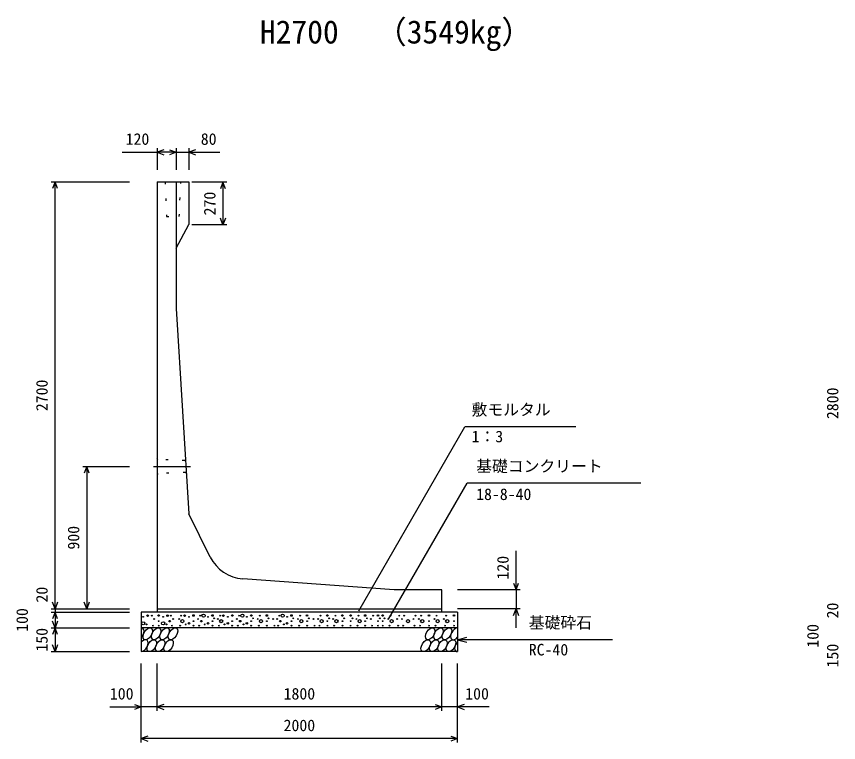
# Model space of a CAD drawing. Units: millimetres, scale not verified. Extents: x -50400 to 50400, y -17820 to 17820.
# Drawn here: x 20973 to 26171, y -9879 to -5289 of the extents above; entities that cross this region are included whole.
import ezdxf
from ezdxf.enums import TextEntityAlignment as Align

# ---------------------------------------------------------------- set-up
doc = ezdxf.new("R2010")
doc.units = ezdxf.units.MM
doc.header["$LTSCALE"] = 60
doc.linetypes.add('DOTTED', pattern=[1.75, 0.25, -1.5])
doc.linetypes.add('LONG_DASHED_DOTTED', pattern=[15.25, 12, -1.5, 0.25, -1.5])
for name, color, linetype, lineweight in [('0-0_CENTER', 7, 'LONG_DASHED_DOTTED', 25), ('0-1_DIM', 7, 'Continuous', 25), ('0-3_HATCH', 6, 'Continuous', 25), ('0-6_OUTLINE', 1, 'Continuous', 25), ('0-7_OUTLINE2', 4, 'DOTTED', 25), ('0-8_TXT', 7, 'Continuous', 25)]:
    doc.layers.add(name, color=color, linetype=linetype, lineweight=lineweight)
doc.styles.add('ＭＳ ゴシック', font='')
doc.styles.get('ＭＳ ゴシック').set_extended_font_data('MS Gothic')

msp = doc.modelspace()

# ---------------------------------------------------------------- linework, layer by layer
at = {"layer": '0-0_CENTER'}
msp.add_line((21838.39, -8133.94), (22074.03, -8133.94), dxfattribs=at)
at = {"layer": '0-1_DIM'}
for p, q in [((21862, -6122.05), (21862, -6258.94)), ((21982, -6122.05), (21982, -6258.94)), ((22062, -6122.05), (22062, -6258.94)), ((21642.14, -6147.05), (21862, -6147.05)), ((21982, -6147.05), (21862, -6147.05)), ((21982, -6147.05), (22062, -6147.05)), ((22062, -6147.05), (22257.96, -6147.05)), ((21192, -6333.94), (21687, -6333.94)), ((21217, -9033.94), (21217, -6333.94)), ((22303.41, -6336.22), (22081.5, -6336.22)), ((22278.41, -6336.22), (22278.41, -6606.22)), ((22303.41, -6606.22), (22081.5, -6606.22)), ((23136.65, -9045.27), (23807.92, -7882.59)), ((24510.33, -7882.59), (23807.92, -7882.59)), ((21392, -8133.94), (21687, -8133.94)), ((21417, -8133.94), (21417, -9033.94)), ((23326.13, -9099.66), (23822.4, -8240.1)), ((24921.94, -8240.1), (23822.4, -8240.1)), ((24132, -8913.94), (24132, -8666.25)), ((24157, -8913.94), (23762, -8913.94)), ((24132, -8913.94), (24132, -9033.94)), ((21192, -9033.94), (21687, -9033.94)), ((21217, -9033.94), (21217, -9053.94)), ((24157, -9033.94), (23762, -9033.94)), ((24132, -9153.94), (24132, -9033.94)), ((21192, -9053.94), (21687, -9053.94)), ((21217, -9053.94), (21217, -9153.94)), ((21192, -9153.94), (21687, -9153.94)), ((21217, -9153.94), (21217, -9303.94)), ((23762, -9228.94), (23819.96, -9213.41)), ((24742.32, -9228.94), (23762, -9228.94)), ((23762, -9228.94), (23819.96, -9244.47)), ((21192, -9303.94), (21687, -9303.94)), ((21762, -9878.94), (21762, -9378.94)), ((21862, -9678.94), (21862, -9378.94)), ((23662, -9678.94), (23662, -9378.94)), ((23662, -9678.94), (23662, -9378.94)), ((23762, -9878.94), (23762, -9378.94)), ((21562.46, -9653.94), (21762, -9653.94)), ((21862, -9653.94), (21762, -9653.94)), ((23662, -9653.94), (21862, -9653.94)), ((23762, -9653.94), (23662, -9653.94)), ((23961.54, -9653.94), (23762, -9653.94)), ((23762, -9853.94), (21762, -9853.94))]:
    msp.add_line(p, q, dxfattribs=at)
for points in [[(21904.29, -6131.66), (21862, -6147.05), (21904.29, -6162.44)], [(21939.71, -6131.66), (21982, -6147.05), (21939.71, -6162.44)], [(22104.29, -6131.66), (22062, -6147.05), (22104.29, -6162.44)], [(21232.39, -6376.23), (21217, -6333.94), (21201.61, -6376.23)], [(22293.8, -6378.5), (22278.41, -6336.22), (22263.02, -6378.5)], [(22293.8, -6563.93), (22278.41, -6606.22), (22263.02, -6563.93)], [(21432.39, -8176.23), (21417, -8133.94), (21401.61, -8176.23)], [(24116.61, -8871.66), (24132, -8913.94), (24147.39, -8871.66)], [(21232.39, -8991.66), (21217, -9033.94), (21201.61, -8991.66)], [(21432.39, -8991.66), (21417, -9033.94), (21401.61, -8991.66)], [(24116.61, -9076.23), (24132, -9033.94), (24147.39, -9076.23)], [(21232.39, -9096.23), (21217, -9053.94), (21201.61, -9096.23)], [(21232.39, -9111.66), (21217, -9153.94), (21201.61, -9111.66)], [(21232.39, -9196.23), (21217, -9153.94), (21201.61, -9196.23)], [(21232.39, -9261.66), (21217, -9303.94), (21201.61, -9261.66)], [(21719.71, -9638.55), (21762, -9653.94), (21719.71, -9669.33)], [(21904.29, -9638.55), (21862, -9653.94), (21904.29, -9669.33)], [(23619.71, -9638.55), (23662, -9653.94), (23619.71, -9669.33)], [(23804.29, -9638.55), (23762, -9653.94), (23804.29, -9669.33)], [(21804.29, -9838.55), (21762, -9853.94), (21804.29, -9869.33)], [(23719.71, -9838.55), (23762, -9853.94), (23719.71, -9869.33)]]:
    msp.add_lwpolyline(points, dxfattribs=at)
at = {"layer": '0-3_HATCH'}
for centre, radius in [((21773.9, -9083.77), 2.5), ((21801.94, -9076.76), 5), ((21829.07, -9076.76), 2.5), ((21843.09, -9097.78), 2.5), ((21871.97, -9075.89), 5), ((21900.01, -9083.77), 2.5), ((21928.04, -9076.76), 5), ((21949.07, -9076.76), 2.5), ((21963.09, -9097.78), 2.5), ((22000.91, -9097.78), 2.5), ((22014.93, -9076.76), 2.5), ((22035.96, -9076.76), 5), ((22063.99, -9083.77), 2.5), ((22092.03, -9075.89), 5), ((22120.91, -9097.78), 2.5), ((22134.93, -9076.76), 2.5), ((22155.96, -9076.76), 10), ((22183.99, -9083.77), 2.5), ((22212.03, -9075.89), 5), ((22223.37, -9093.46), 2.5), ((22246.13, -9097.78), 2.5), ((22260.15, -9076.76), 2.5), ((22281.18, -9076.76), 5), ((22309.22, -9083.77), 2.5), ((22337.26, -9075.89), 5), ((22366.13, -9097.78), 2.5), ((22380.15, -9076.76), 2.5), ((22401.18, -9076.76), 10), ((22429.22, -9083.77), 2.5), ((22457.26, -9075.89), 5), ((22468.6, -9093.46), 2.5), ((22498.06, -9097.78), 2.5), ((22512.08, -9076.76), 2.5), ((22555.7, -9075.89), 5), ((22567.04, -9093.46), 2.5), ((22596.5, -9097.78), 2.5), ((22620.83, -9097.78), 2.5), ((22634.85, -9076.76), 2.5), ((22655.88, -9076.76), 10), ((22683.91, -9083.77), 2.5), ((22711.95, -9075.89), 5), ((22723.29, -9093.46), 2.5), ((22752.75, -9097.78), 2.5), ((22766.77, -9076.76), 2.5), ((22810.39, -9075.89), 5), ((22821.73, -9093.46), 2.5), ((22851.19, -9097.78), 2.5), ((22881.18, -9097.78), 2.5), ((22895.2, -9076.76), 2.5), ((22938.82, -9075.89), 5), ((22950.16, -9093.46), 2.5), ((22975.1, -9097.78), 2.5), ((22989.12, -9076.76), 2.5), ((23033.92, -9075.89), 5), ((23045.26, -9093.46), 2.5), ((23085.8, -9075.89), 5), ((23097.14, -9093.46), 2.5), ((23122.08, -9097.78), 2.5), ((23136.1, -9076.76), 2.5), ((23177.78, -9075.89), 5), ((23189.12, -9093.46), 2.5), ((23214.07, -9097.78), 2.5), ((23228.09, -9076.76), 2.5), ((23258.84, -9075.89), 5), ((23270.18, -9093.46), 2.5), ((23288.54, -9075.89), 5), ((23299.88, -9093.46), 2.5), ((23324.2, -9097.78), 2.5), ((23338.22, -9076.76), 2.5), ((23379.47, -9097.78), 2.5), ((23393.49, -9076.76), 2.5), ((23410.35, -9097.78), 2.5), ((23424.37, -9076.76), 2.5), ((23482.49, -9097.78), 2.5), ((23496.51, -9076.76), 2.5), ((23517.61, -9097.78), 2.5), ((23531.62, -9076.76), 2.5), ((23581.67, -9075.89), 5), ((23615.65, -9097.78), 2.5), ((23629.67, -9076.76), 2.5), ((23675.6, -9097.78), 2.5), ((23689.61, -9076.76), 2.5), ((23739.66, -9075.89), 5), ((21773.9, -9124.91), 10), ((21794.93, -9131.92), 2.5), ((21836.08, -9139.8), 2.5), ((21871.97, -9111.78), 2.5), ((21871.97, -9139.8), 2.5), ((21900.01, -9124.91), 10), ((21921.03, -9131.92), 2.5), ((21942.06, -9111.78), 5), ((21956.08, -9139.8), 2.5), ((22007.92, -9139.8), 2.5), ((22021.94, -9111.78), 10), ((22042.97, -9131.92), 2.5), ((22063.99, -9124.91), 5), ((22092.03, -9111.78), 2.5), ((22092.03, -9139.8), 2.5), ((22127.92, -9139.8), 2.5), ((22141.94, -9111.78), 5), ((22162.97, -9131.92), 2.5), ((22183.99, -9124.91), 5), ((22212.03, -9111.78), 2.5), ((22212.03, -9139.8), 2.5), ((22253.14, -9139.8), 2.5), ((22267.16, -9111.78), 10), ((22288.19, -9131.92), 2.5), ((22309.22, -9124.91), 5), ((22337.26, -9111.78), 2.5), ((22337.26, -9139.8), 2.5), ((22373.14, -9139.8), 2.5), ((22387.16, -9111.78), 5), ((22408.19, -9131.92), 2.5), ((22429.22, -9124.91), 5), ((22457.26, -9111.78), 2.5), ((22457.26, -9139.8), 2.5), ((22505.07, -9139.8), 2.5), ((22519.09, -9111.78), 10), ((22555.7, -9111.78), 2.5), ((22555.7, -9139.8), 2.5), ((22603.51, -9139.8), 2.5), ((22627.84, -9139.8), 2.5), ((22641.86, -9111.78), 5), ((22662.89, -9131.92), 2.5), ((22683.91, -9124.91), 5), ((22711.95, -9111.78), 2.5), ((22711.95, -9139.8), 2.5), ((22759.76, -9139.8), 2.5), ((22773.78, -9111.78), 10), ((22810.39, -9111.78), 2.5), ((22810.39, -9139.8), 2.5), ((22858.2, -9139.8), 2.5), ((22888.19, -9139.8), 2.5), ((22902.21, -9111.78), 10), ((22938.82, -9111.78), 2.5), ((22938.82, -9139.8), 2.5), ((22982.11, -9139.8), 2.5), ((22996.13, -9111.78), 10), ((23033.92, -9111.78), 2.5), ((23033.92, -9139.8), 2.5), ((23085.8, -9111.78), 2.5), ((23085.8, -9139.8), 2.5), ((23129.09, -9139.8), 2.5), ((23143.11, -9111.78), 10), ((23177.78, -9111.78), 2.5), ((23177.78, -9139.8), 2.5), ((23221.08, -9139.8), 2.5), ((23258.84, -9111.78), 2.5), ((23258.84, -9139.8), 2.5), ((23288.54, -9111.78), 2.5), ((23288.54, -9139.8), 2.5), ((23331.21, -9139.8), 2.5), ((23345.23, -9111.78), 10), ((23386.48, -9139.8), 2.5), ((23417.36, -9139.8), 2.5), ((23448.25, -9111.78), 10), ((23489.5, -9139.8), 2.5), ((23524.62, -9139.8), 2.5), ((23538.64, -9111.78), 10), ((23581.67, -9111.78), 2.5), ((23581.67, -9139.8), 2.5), ((23622.66, -9139.8), 2.5), ((23636.68, -9111.78), 10), ((23682.61, -9139.8), 2.5), ((23696.63, -9111.78), 10), ((23739.66, -9111.78), 2.5), ((23739.66, -9139.8), 2.5)]:
    msp.add_circle(centre, radius, dxfattribs=at)
for centre in [(21802.84, -9191.47), (21856.05, -9191.47), (21909.26, -9191.47), (21962.47, -9191.47), (23588.51, -9191.47), (23641.72, -9191.47), (23694.93, -9191.47), (21828.16, -9266.46), (21881.37, -9266.46), (21934.58, -9266.46), (23560.63, -9266.46), (23613.84, -9266.46), (23667.04, -9266.46), (23720.25, -9266.46)]:
    msp.add_ellipse(centre, major_axis=(21.81, 35.31), ratio=0.5792, dxfattribs=at)
for centre, start_param, end_param in [((21749.64, -9191.47), 4.385593, 6.6745444), ((23748.14, -9191.47), 0.3357715, 4.4411806), ((21774.96, -9266.46), 3.5111464, 7.548991), ((23773.46, -9266.46), 1.2110787, 3.5658734)]:
    msp.add_ellipse(centre, major_axis=(21.81, 35.31), ratio=0.5792, start_param=start_param, end_param=end_param, dxfattribs=at)
at = {"layer": '0-6_OUTLINE'}
for p, q in [((21862, -6333.94), (22062, -6333.94)), ((21862, -6333.94), (21862, -9053.94)), ((21982, -6333.94), (21982, -7133.94)), ((22062, -6333.94), (22062, -6603.94)), ((21982, -6753.94), (22062, -6603.94)), ((21982, -7133.94), (22062, -8433.94)), ((22198.39, -8706.72), (22062, -8433.94)), ((23362, -8913.94), (22403.86, -8844.26)), ((21862, -9033.94), (23662, -9033.94)), ((23762, -9053.94), (21762, -9053.94)), ((21762, -9053.94), (21762, -9303.94)), ((23762, -9053.94), (23762, -9303.94)), ((23762, -9153.94), (21762, -9153.94)), ((23762, -9303.94), (21762, -9303.94))]:
    msp.add_line(p, q, dxfattribs=at)
msp.add_lwpolyline([(23662, -9053.94), (23662, -8913.94), (23362, -8913.94)], dxfattribs=at)
msp.add_arc((22422, -8594.92), 250, 206.56505, 265.84036, dxfattribs=at)
at = {"layer": '0-7_OUTLINE2'}
for p, q in [((21912, -6333.94), (21922, -6553.94)), ((22002, -6553.94), (22012, -6333.94)), ((21922, -6553.94), (22002, -6553.94)), ((21867, -8088.94), (21862, -8083.94)), ((22036.22, -8096.44), (21867, -8088.94)), ((22036.22, -8096.44), (22040.92, -8091.44)), ((21867, -8178.94), (21862, -8183.94)), ((22040.84, -8171.44), (21867, -8178.94)), ((22040.84, -8171.44), (22046.15, -8176.44))]:
    msp.add_line(p, q, dxfattribs=at)

# ---------------------------------------------------------------- texts
at = {"layer": '0-1_DIM', "style": 'ＭＳ ゴシック'}
for s, p in [('120', (21663.36, -6122.05)), ('80', (22138.26, -6122.05)), ('敷モルタル', (23850.77, -7832.59)), ('1：3', (23850.77, -8002.71)), ('基礎コンクリート', (23879.65, -8190.1)), ('18-8-40', (23879.65, -8367.73)), ('基礎砕石', (24212.25, -9178.94)), ('RC-40', (24212.25, -9350.32)), ('100', (21563.36, -9628.94)), ('1800', (22662, -9628.94)), ('100', (23810.64, -9628.94)), ('2000', (22662, -9828.94))]:
    msp.add_text(s, height=73.31, dxfattribs=at).set_placement(p, align=Align.BOTTOM_LEFT)
for s, p in [('270', (22253.41, -6546.22)), ('2700', (21192, -7783.94)), ('2800', (26192, -7833.94)), ('900', (21392, -8658.94)), ('120', (24107, -8848.3)), ('20', (21192, -8993.88)), ('100', (21067, -9178.94)), ('20', (26192, -9093.88)), ('100', (26067, -9278.94)), ('150', (21192, -9303.94)), ('150', (26192, -9403.94))]:
    msp.add_text(s, height=73.31, rotation=90, dxfattribs=at).set_placement(p, align=Align.BOTTOM_LEFT)
at = {"layer": '0-8_TXT', "style": 'ＭＳ ゴシック'}
for s, p in [('（3549kg）', (23240.62, -5503.69)), ('H2700', (22512, -5503.69))]:
    msp.add_text(s, height=146.6, dxfattribs=at).set_placement(p, align=Align.BOTTOM_LEFT)

doc.saveas('drawing.dxf')
